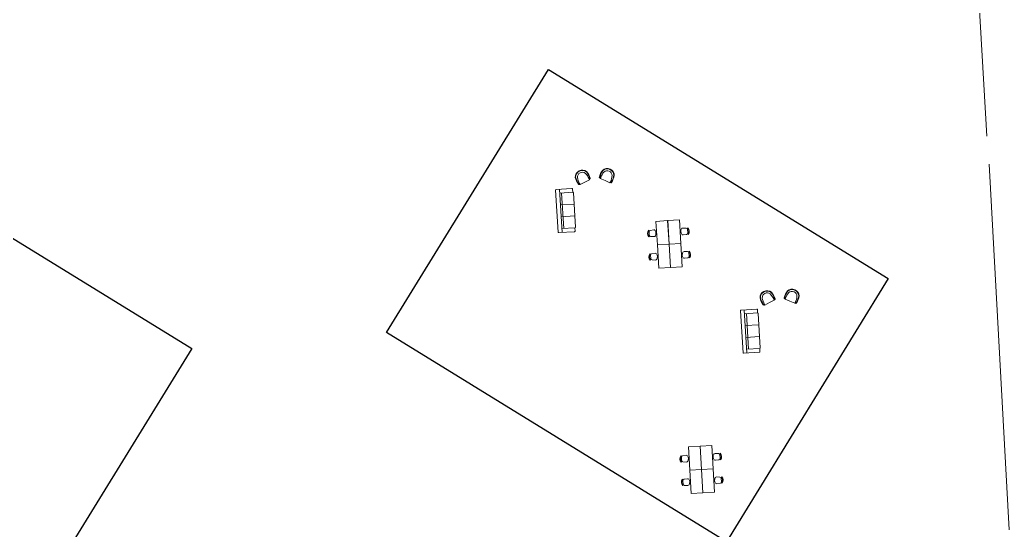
# Model space of a CAD drawing. Header units: metres. Extents: x -71 to 881, y -503 to 661.
# Drawn here: x 175.8 to 226.5, y -286 to -259.9 of the extents above; entities that cross this region are included whole.
import ezdxf

# ---------------------------------------------------------------- set-up
doc = ezdxf.new("R2010")
doc.units = ezdxf.units.M
doc.layers.add('04. Pisos', color=8, linetype='Continuous', lineweight=5)
doc.layers.add('07. Mobiliário', color=51, linetype='Continuous', lineweight=5)

# ---------------------------------------------------------------- blocks, each defined once
blk = doc.blocks.new('A$C63C33222')
at = {"linetype": 'Continuous'}
for p, q in [((1.07, 1.2), (0.47, 1.2)), ((0.47, 1.2), (0.47, 0)), ((1.07, 0), (1.07, 1.2)), ((0.47, 0), (1.07, 0))]:
    blk.add_line(p, q, dxfattribs=at)
for p, q in [((0.052, 0.767), (0.071, 0.753)), ((0.083, 0.687), (0.083, 0.513)), ((0.327, 0.774), (0.147, 0.758)), ((0.071, 0.447), (0.052, 0.433)), ((0.147, 0.442), (0.327, 0.426))]:
    blk.add_line(p, q)
for centre, radius, start, end in [((0.295, 0.6), 0.295, 145.6197, 214.3803), ((0.295, 0.6), 0.272, 145.6197, 214.3803), ((0.154, 0.687), 0.0708, 94.9697, 180), ((0.154, 0.513), 0.0708, 180, 265.0303), ((0.333, 0.703), 0.0708, 31.593, 94.9697), ((0.165, 0.6), 0.267, 328.407, 31.593), ((0.333, 0.497), 0.0708, 265.0303, 328.407)]:
    blk.add_arc(centre, radius, start, end)

msp = doc.modelspace()

# ---------------------------------------------------------------- linework, layer by layer
for points in [[(202.864, -262.443), (220.27, -273.148), (211.987, -286.616), (194.581, -275.911)], [(163.83, -263.943), (184.604, -276.719), (176.471, -289.945), (155.696, -277.168)]]:
    msp.add_lwpolyline(points, close=True)
at = {"layer": '04. Pisos'}
for points in [[(222.479, -209.536), (223.767, -239.109), (225.322, -265.85)], [(225.433, -267.28), (226.46, -285.999)]]:
    msp.add_lwpolyline(points, dxfattribs=at)
at = {"layer": '07. Mobiliário'}
for p, q in [((205.542, -267.979), (205.522, -268.025)), ((204.465, -268.281), (204.487, -268.325)), ((204.487, -268.325), (204.728, -268.203)), ((204.968, -268.081), (204.728, -268.203)), ((204.946, -268.037), (204.968, -268.081)), ((205.522, -268.025), (205.77, -268.131)), ((206.018, -268.237), (205.77, -268.131)), ((206.038, -268.191), (206.018, -268.237)), ((203.235, -268.613), (203.366, -270.764)), ((203.264, -268.581), (204.072, -268.532)), ((203.433, -268.571), (203.568, -270.781)), ((203.445, -268.77), (204.114, -268.729)), ((203.545, -268.764), (203.656, -270.576)), ((204.104, -268.56), (204.114, -268.729)), ((204.146, -268.758), (204.253, -270.509)), ((204.181, -269.332), (203.482, -269.374)), ((204.218, -269.935), (203.519, -269.978)), ((203.398, -270.792), (204.207, -270.743)), ((203.556, -270.582), (204.225, -270.541)), ((204.225, -270.541), (204.235, -270.711)), ((213.928, -274.455), (213.95, -274.499)), ((213.95, -274.499), (214.191, -274.377)), ((214.431, -274.255), (214.191, -274.377)), ((214.409, -274.211), (214.431, -274.255)), ((215.005, -274.153), (214.985, -274.199)), ((214.985, -274.199), (215.233, -274.305)), ((215.481, -274.411), (215.233, -274.305)), ((215.501, -274.365), (215.481, -274.411)), ((212.699, -274.787), (212.83, -276.938)), ((212.727, -274.755), (213.535, -274.706)), ((212.896, -274.744), (213.031, -276.955)), ((212.909, -274.944), (213.577, -274.903)), ((213.008, -274.938), (213.119, -276.75)), ((213.567, -274.734), (213.577, -274.903)), ((213.609, -274.932), (213.716, -276.683)), ((213.644, -275.505), (212.945, -275.548)), ((213.681, -276.109), (212.982, -276.152)), ((212.861, -276.966), (213.67, -276.916)), ((213.019, -276.756), (213.688, -276.715)), ((213.688, -276.715), (213.698, -276.885))]:
    msp.add_line(p, q, dxfattribs=at)
for centre in [(204.977, -268.021), (205.509, -267.965), (204.433, -268.297), (206.071, -268.205), (213.896, -274.471), (214.441, -274.194), (214.972, -274.139), (215.534, -274.379)]:
    msp.add_circle(centre, 0.0357, dxfattribs=at)
for centre, radius, start, end in [((204.575, -267.939), 0.335, 114.0529, 184.2207), ((205.25, -267.712), 1.04, 194.0403, 215.2988), ((204.575, -267.939), 0.315, 114.0529, 183.9119), ((205.25, -267.712), 1.02, 194.1378, 213.7714), ((204.605, -267.955), 0.254, 117.5026, 182.3107), ((205.194, -267.84), 0.852, 188.432, 211.119), ((204.605, -267.924), 0.335, 49.5698, 119.7377), ((204.605, -267.924), 0.315, 49.8787, 119.7377), ((204.6, -267.957), 0.254, 51.4799, 116.288), ((204.159, -268.365), 0.852, 22.6715, 45.3585), ((204.023, -268.334), 1.02, 20.0191, 39.6527), ((204.023, -268.334), 1.04, 18.4917, 39.7502), ((206.482, -268.215), 1.04, 144.0839, 165.3424), ((206.482, -268.215), 1.02, 144.1814, 163.815), ((206.348, -268.255), 0.852, 138.4756, 161.1626), ((205.874, -267.845), 0.335, 64.0965, 134.2643), ((205.874, -267.845), 0.315, 64.0965, 133.9554), ((205.881, -267.877), 0.254, 67.5462, 132.3543), ((205.876, -267.875), 0.254, 1.5235, 66.3316), ((205.905, -267.858), 0.315, 359.9223, 69.7813), ((205.905, -267.858), 0.335, 359.6134, 69.7813), ((205.28, -267.8), 0.852, 332.7151, 355.4021), ((205.216, -267.676), 1.02, 330.0627, 349.6963), ((205.216, -267.676), 1.04, 328.5353, 349.7938), ((203.265, -268.611), 0.03, 93.4864, 183.4864), ((204.074, -268.562), 0.03, 3.4864, 93.4864), ((204.116, -268.759), 0.03, 3.4864, 93.4864), ((204.223, -270.511), 0.03, 273.4864, 3.4864), ((203.396, -270.762), 0.03, 183.4864, 273.4864), ((204.205, -270.713), 0.03, 273.4864, 3.4864), ((214.038, -274.113), 0.335, 114.0529, 184.2207), ((214.038, -274.113), 0.315, 114.0529, 183.9119), ((214.068, -274.129), 0.254, 117.5026, 182.3107), ((214.068, -274.098), 0.335, 49.5698, 119.7377), ((214.068, -274.098), 0.315, 49.8787, 119.7377), ((214.063, -274.131), 0.254, 51.4799, 116.288), ((213.622, -274.539), 0.852, 22.6715, 45.3585), ((213.486, -274.508), 1.02, 20.0191, 39.6527), ((213.486, -274.508), 1.04, 18.4917, 39.7502), ((215.946, -274.389), 1.04, 144.0839, 165.3424), ((215.946, -274.389), 1.02, 144.1814, 163.815), ((215.812, -274.429), 0.852, 138.4756, 161.1626), ((215.337, -274.019), 0.335, 64.0965, 134.2643), ((215.337, -274.019), 0.315, 64.0965, 133.9554), ((215.344, -274.051), 0.254, 67.5462, 132.3543), ((215.339, -274.049), 0.254, 1.5235, 66.3316), ((215.368, -274.032), 0.315, 359.9223, 69.7813), ((215.368, -274.032), 0.335, 359.6134, 69.7813), ((214.744, -273.974), 0.852, 332.7151, 355.4021), ((214.679, -273.849), 1.02, 330.0627, 349.6963), ((214.679, -273.849), 1.04, 328.5353, 349.7938), ((214.713, -273.886), 1.04, 194.0403, 215.2988), ((214.713, -273.886), 1.02, 194.1378, 213.7714), ((214.658, -274.014), 0.852, 188.432, 211.119), ((212.729, -274.785), 0.03, 93.4864, 183.4864), ((213.537, -274.736), 0.03, 3.4864, 93.4864), ((213.579, -274.933), 0.03, 3.4864, 93.4864), ((212.86, -276.936), 0.03, 183.4864, 273.4864), ((213.668, -276.887), 0.03, 273.4864, 3.4864), ((213.686, -276.685), 0.03, 273.4864, 3.4864)]:
    msp.add_arc(centre, radius, start, end, dxfattribs=at)

# ---------------------------------------------------------------- block references
at = {"layer": '07. Mobiliário', "rotation": 3.486434662576354}
for p in [(207.978, -271.442), (208.051, -272.64), (209.636, -282.982), (209.709, -284.18)]:
    msp.add_blockref('A$C63C33222', p, dxfattribs=at)
at = {"layer": '07. Mobiliário', "xscale": -1, "rotation": 3.486434662576468}
for p in [(210.113, -271.312), (210.186, -272.51), (211.771, -282.852), (211.844, -284.05)]:
    msp.add_blockref('A$C63C33222', p, dxfattribs=at)

doc.saveas('drawing.dxf')
